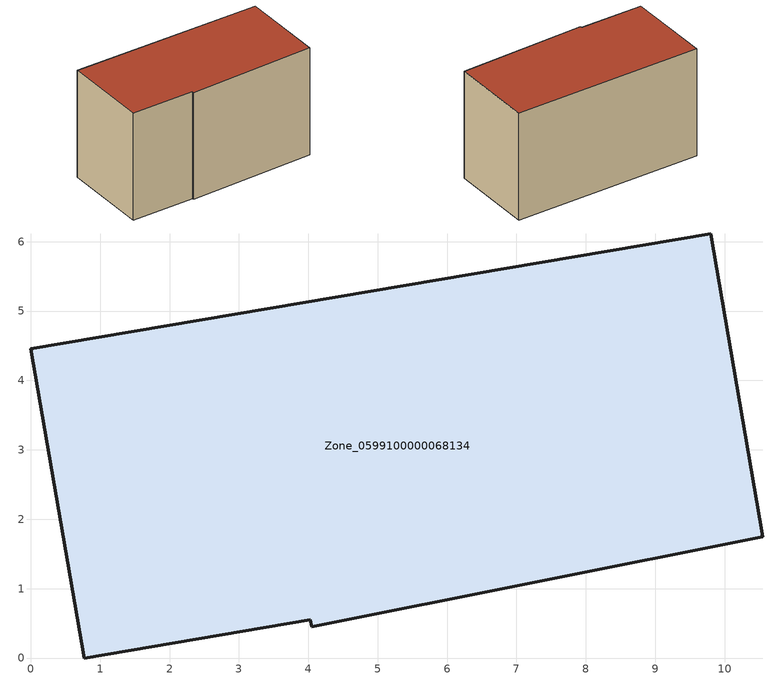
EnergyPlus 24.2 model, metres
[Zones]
Zone_0599100000068134
 floor ground (C_G): 4.03,0.55 0.77,0 0,4.46 9.8,6.11 10.55,1.75 4.05,0.45 z0
 wall outside (C_F): 9.8,6.11 0,4.46 0.77,0 4.03,0.55 4.05,0.45 10.55,1.75 9.8,6.11 z0:5.81
 roof outside (C_R): 4.05,0.45 10.55,1.75 9.8,6.11 0,4.46 0.77,0 4.03,0.55 z5.81
[BUILDING]
Pand.0599100000068134: North Axis=0; Terrain=City; Loads Convergence Tolerance Value=0.04; Temperature Convergence Tolerance Value=0.4; Solar Distribution=FullExterior; Maximum Number of Warmup Days=25; Minimum Number of Warmup Days=1
[Site:Location]
Rotterdam.The.Hague.AP_ZH_NLD Design_Conditions: Latitude=51.96; Longitude=4.45; Time Zone=1; Elevation=-4.5
[SITE:GROUNDTEMPERATURE:BUILDINGSURFACE]
18, 18, 18, 18, 18, 18, 18, 18, 18, 18, 18, 18
[MATERIAL] Thermal Absorptance=0.9; Solar Absorptance=0.7; Visible Absorptance=0.7
Name | Roughness | Thickness | Conductivity | Density | Specific Heat
G.TC.1946 | MediumSmooth | 0.15 | 1 | 540 | 1210
F.TC.1946 | Rough | 0.3 | 0.857143 | 1920 | 840
R.TC.1946 | MediumRough | 0.2 | 0.909091 | 1500 | 1000
[CONSTRUCTION]
C_G: G.TC.1946
C_F: F.TC.1946
C_R: R.TC.1946
[ZONE]
Zone_0599100000068134: Type=1; Multiplier=1; Ceiling Height=Autocalculate; Volume=Autocalculate; Floor Area=autocalculate; Part of Total Floor Area=Yes
[ZONEINFILTRATION:DESIGNFLOWRATE]
Infil_Zone_0599100000068134: Zone or ZoneList or Space or SpaceList=Zone_0599100000068134; Schedule=AlwaysOn; Design Flow Rate Calculation Method=Flow/Area; Flow Rate per Floor Area=0.003; Constant Term Coefficient=1; Temperature Term Coefficient=0; Velocity Term Coefficient=0; Velocity Squared Term Coefficient=0
[HVACTEMPLATE:ZONE:IDEALLOADSAIRSYSTEM]
Zone_0599100000068134: Maximum Heating Supply Air Temperature=50; Minimum Cooling Supply Air Temperature=13; Maximum Heating Supply Air Humidity Ratio=0.0156; Minimum Cooling Supply Air Humidity Ratio=0.0077; Heating Limit=NoLimit; Cooling Limit=NoLimit; Dehumidification Control Type=ConstantSensibleHeatRatio; Cooling Sensible Heat Ratio=0.7; Dehumidification Setpoint=60; Humidification Control Type=None; Humidification Setpoint=30; Outdoor Air Method=None; Outdoor Air Flow Rate per Person=0.00944; Outdoor Air Flow Rate per Zone Floor Area=0; Outdoor Air Flow Rate per Zone=0; Demand Controlled Ventilation Type=None; Outdoor Air Economizer Type=NoEconomizer; Heat Recovery Type=None; Sensible Heat Recovery Effectiveness=0.7; Latent Heat Recovery Effectiveness=0.65
[ZONECONTROL:THERMOSTAT]
ThermostatControl_Zone_0599100000068134: Zone or ZoneList=Zone_0599100000068134; Control Type Schedule=DualSetpointControlType; Control 1=Thermostat_Zone_0599100000068134; Temperature Difference Between Cutout And Setpoint=0
[THERMOSTATSETPOINT:DUALSETPOINT]
Thermostat_Zone_0599100000068134: Heating Setpoint Temperature Schedule=HeatingSetpoint_Zone_0599100000068134; Cooling Setpoint Temperature Schedule=CoolingSetpoint_Zone_0599100000068134
[SCHEDULE:COMPACT]
HeatingSetpoint_Zone_0599100000068134: Through: 12/31, For: AllDays, Until: 24:00, 21
CoolingSetpoint_Zone_0599100000068134: Through: 12/31, For: AllDays, Until: 24:00, 24
DualSetpointControlType: Through: 12/31, For: AllDays, Until: 24:00, 4
AlwaysOn: Through: 12/31, For: AllDays, Until: 24:00, 1
